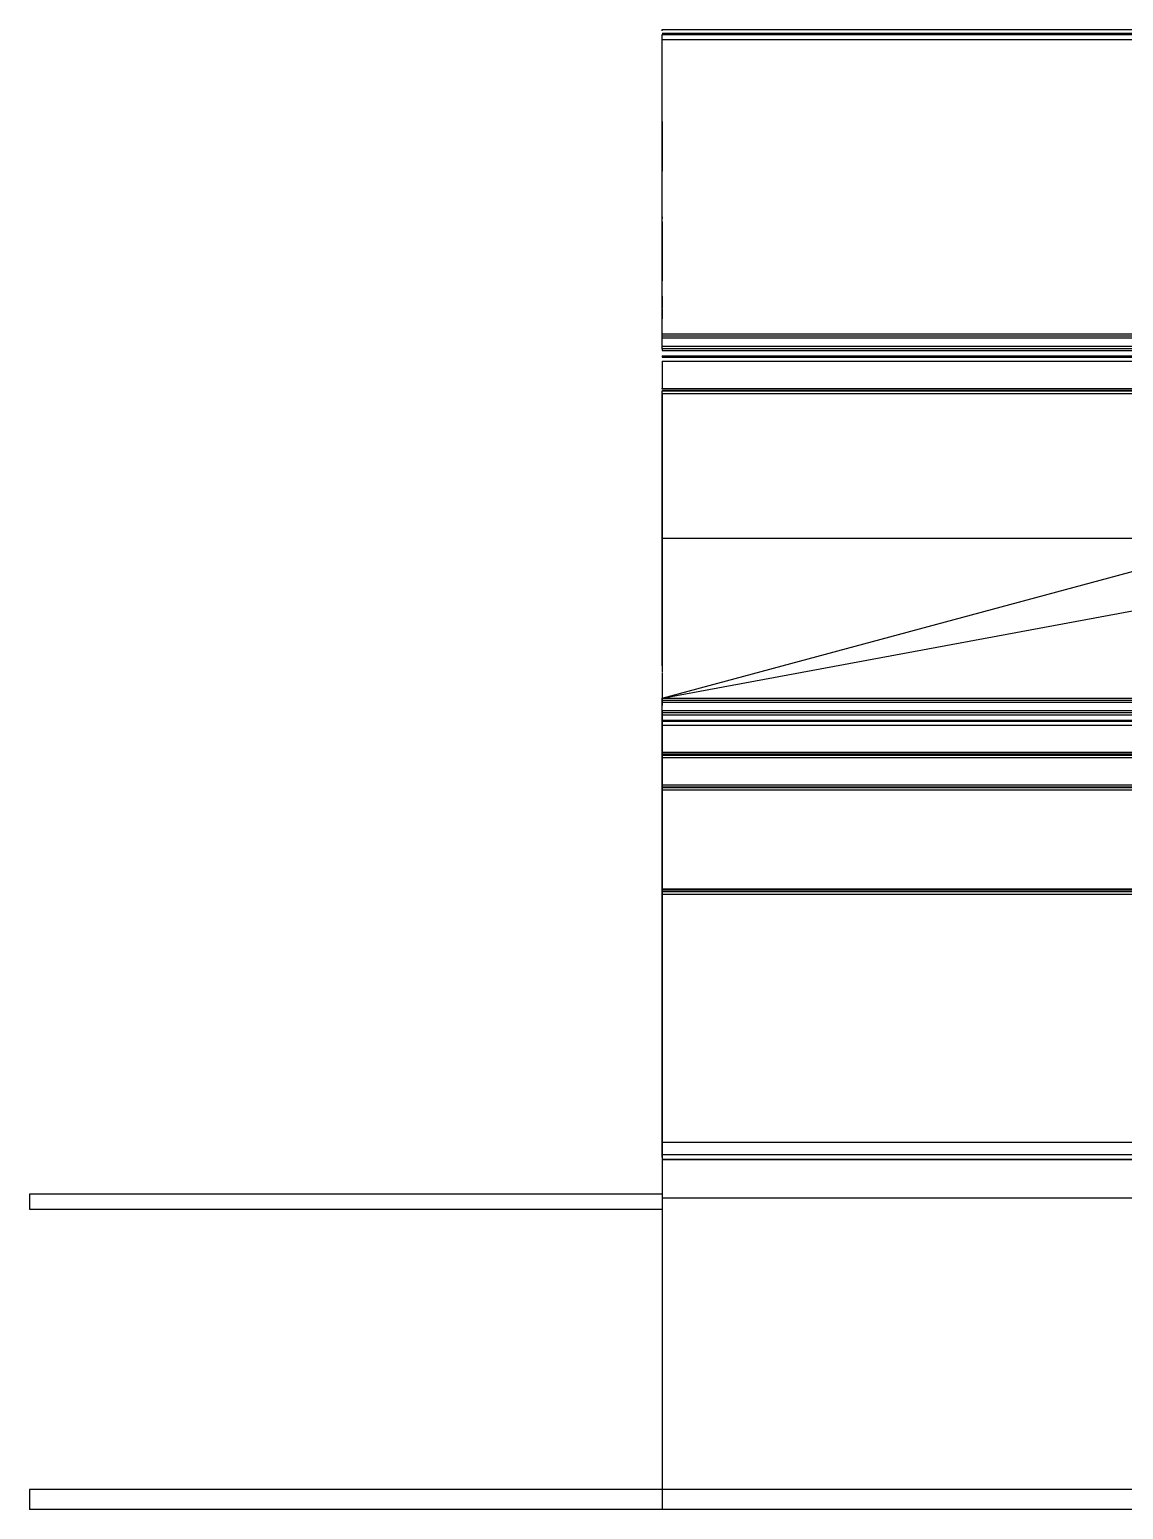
# Model space of a CAD drawing. Header units: metres. Extents: x -127 to 754, y 0 to 641.
# Drawn here: x -127 to 313, y 0 to 596 of the extents above; entities that cross this region are included whole.
import ezdxf

# ---------------------------------------------------------------- set-up
doc = ezdxf.new("R2010")
doc.units = ezdxf.units.M

msp = doc.modelspace()

# ---------------------------------------------------------------- linework, layer by layer
for p, q in [((127.4, 596.38, -88.43), (700.02, 596.38, -181.34)), ((127.4, 595.83, -87.33), (127.4, 596.38, -88.43)), ((127.4, 594.88, -87.55), (700.02, 594.88, -180.44)), ((127.4, 594.38, -88.43), (127.4, 594.38, -88.05)), ((127.4, 592.38, -88.43), (127.4, 594.38, -88.43)), ((127.4, 594.38, -88.43), (700.02, 594.38, -180.14)), ((127.4, 592.38, -88.43), (127.4, 592.38, -89.18)), ((127.4, 592.38, -89.18), (700.02, 592.38, -178.94)), ((127.4, 473.78, -18.02), (127.4, 592.38, -89.18)), ((127.4, 559.38, -62.16), (127.4, 559.38, -50.16)), ((127.4, 559.38, -50.16), (127.4, 539.38, -50.16)), ((127.4, 539.38, -50.16), (127.4, 559.38, -62.16)), ((127.4, 520.91, -22.52), (127.4, 538, -22.52)), ((127.4, 538, -56.55), (127.4, 538, -22.52)), ((127.4, 521.74, -46.79), (127.4, 521.74, -22.52)), ((127.4, 520.91, -22.52), (127.4, 520.91, -22.93)), ((127.4, 520.91, -22.93), (127.4, 520.49, -22.93)), ((127.4, 520.91, -46.29), (127.4, 520.91, -22.93)), ((127.4, 520.49, -22.93), (127.4, 520.29, -23.35)), ((127.4, 519.98, -45.73), (127.4, 519.98, -23.66)), ((127.4, 518.84, -25), (127.4, 518.84, -24.17)), ((127.4, 518.84, -25), (127.4, 517.75, -25)), ((127.4, 518.84, -45.05), (127.4, 518.84, -25)), ((127.4, 517.75, -25.73), (127.4, 517.75, -25)), ((127.4, 517.75, -25.73), (127.4, 495.1, -25.73)), ((127.4, 517.75, -44.4), (127.4, 517.75, -25.73)), ((127.4, 495.1, -25.73), (127.4, 495.1, -24.28)), ((127.4, 495.1, -25.73), (127.4, 495.1, -30.81)), ((127.4, 490.44, -24.28), (127.4, 495.1, -24.28)), ((127.4, 490.44, -24.28), (127.4, 490.44, -28.02)), ((127.4, 490.44, -23.56), (127.4, 490.44, -24.28)), ((127.4, 489.28, -23.52), (127.4, 489.28, -27.32)), ((127.4, 488.97, -24.28), (127.4, 488.97, -27.13)), ((127.4, 488.97, -24.28), (127.4, 484.22, -24.28)), ((127.4, 483.78, -21.62), (127.4, 479.78, -21.62)), ((127.4, 483.78, -21.62), (127.4, 483.78, -24.02)), ((127.4, 327, -75.02), (700.02, 481.15, -167.51)), ((127.4, 472.78, -18.02), (127.4, 473.78, -18.02)), ((127.4, 473.78, -18.02), (700, 473.78, -107.78)), ((700, 472.78, -107.18), (127.4, 472.78, -18.02)), ((127.4, 472.03, -13.51), (127.4, 472.78, -13.51)), ((127.4, 472.78, -13.51), (127.4, 472.78, -18.02)), ((700, 472.03, -106.73), (127.4, 472.03, -14.01)), ((127.4, 469.98, -14.91), (127.4, 472.03, -14.01)), ((127.4, 472.03, -14.01), (127.4, 472.03, -13.51)), ((127.4, 468.64, -15.52), (127.4, 469.98, -14.91)), ((700, 468.64, -104.7), (127.4, 468.64, -18.02)), ((127.4, 467.78, -18.02), (127.4, 468.64, -18.02)), ((127.4, 468.64, -18.02), (127.4, 468.64, -15.52)), ((127.4, 467.81, -37.39), (127.4, 467.06, -37.39)), ((127.4, 467.81, -39.39), (127.4, 467.06, -39.39)), ((127.4, 467.78, -27.27), (127.4, 467.03, -27.27)), ((700, 467.78, -104.18), (127.4, 467.78, -18.02)), ((127.4, 467.06, -37.39), (127.4, 467.06, -37.89)), ((127.4, 467.03, -27.27), (127.4, 467.03, -28.27)), ((127.4, 467.03, -28.27), (700, 467.03, -103.73)), ((127.4, 464.94, -39.39), (127.4, 464.44, -39.39)), ((127.4, 464.94, -41.39), (127.4, 464.44, -41.39)), ((127.4, 464.9, -30.39), (127.4, 464.4, -30.39)), ((127.4, 464.9, -30.39), (700, 464.9, -102.46)), ((127.4, 464.4, -30.39), (700, 464.4, -102.16)), ((127.4, 462.81, -40.77), (127.4, 462.81, -41.27)), ((127.4, 462.81, -41.27), (127.4, 451.81, -41.27)), ((127.4, 462.81, -42.77), (127.4, 462.81, -43.27)), ((127.4, 462.81, -43.27), (127.4, 451.81, -43.27)), ((127.4, 462.78, -32.27), (700, 462.78, -101.18)), ((127.4, 462.78, -33.27), (127.4, 451.78, -33.27)), ((127.4, 451.54, -40.72), (127.4, 451.81, -41.27)), ((127.4, 451.54, -42.72), (127.4, 451.81, -43.27)), ((127.4, 451.5, -32.72), (127.4, 451.78, -33.27)), ((127.4, 451.78, -33.27), (700, 451.78, -110.17)), ((127.4, 451.03, -32.83), (700, 451.03, -111.48)), ((127.4, 450.81, -41.27), (127.4, 450.81, -41.08)), ((127.4, 449.81, -41.27), (127.4, 450.81, -41.27)), ((127.4, 450.81, -43.27), (127.4, 450.81, -43.08)), ((127.4, 449.81, -43.27), (127.4, 450.81, -43.27)), ((127.4, 450.78, -33.27), (127.4, 450.78, -33.08)), ((127.4, 449.78, -33.27), (127.4, 450.78, -33.27)), ((127.4, 450.78, -33.27), (700, 450.78, -111.82)), ((127.4, 449.81, -41.27), (127.4, 449.81, -42.02)), ((127.4, 449.81, -43.27), (127.4, 449.81, -44.02)), ((127.4, 449.78, -33.27), (700, 449.78, -113.31)), ((127.4, 449.78, -34.02), (127.4, 340, -34.02)), ((127.4, 340, -42.02), (127.4, 449.78, -42.02)), ((127.4, 340, -44.02), (127.4, 449.78, -44.02)), ((127.4, 327, -57.02), (700, 433.15, -120.71)), ((127.4, 374.13, -61.52), (127.4, 391.22, -61.52)), ((700, 391.22, -95.55), (127.4, 391.22, -61.52)), ((127.4, 374.96, -85.79), (127.4, 374.96, -61.52)), ((127.4, 374.13, -61.52), (127.4, 374.13, -61.93)), ((127.4, 374.13, -61.93), (127.4, 373.72, -61.93)), ((127.4, 374.13, -85.3), (127.4, 374.13, -61.93)), ((127.4, 373.72, -61.93), (127.4, 373.51, -62.35)), ((127.4, 373.2, -84.74), (127.4, 373.2, -62.66)), ((127.4, 372.06, -64), (127.4, 372.06, -63.18)), ((127.4, 372.06, -64), (127.4, 370.98, -64)), ((127.4, 372.06, -84.05), (127.4, 372.06, -64)), ((127.4, 370.98, -64.73), (127.4, 370.98, -64)), ((127.4, 370.98, -64.73), (127.4, 348.33, -64.73)), ((127.4, 370.98, -83.4), (127.4, 370.98, -64.73)), ((127.4, 348.33, -64.73), (127.4, 348.33, -63.28)), ((127.4, 348.33, -64.73), (127.4, 348.33, -69.81)), ((127.4, 343.67, -63.28), (127.4, 348.33, -63.28)), ((127.4, 343.67, -63.28), (127.4, 343.67, -67.02)), ((127.4, 343.67, -62.56), (127.4, 343.67, -63.28)), ((127.4, 342.5, -62.52), (127.4, 342.5, -66.32)), ((127.4, 342.19, -63.28), (127.4, 342.19, -66.13)), ((127.4, 342.19, -63.28), (127.4, 337.44, -63.28)), ((127.4, 340, -27.27), (127.4, 339.25, -27.27)), ((127.4, 340, -27.27), (127.4, 340, -63.28)), ((127.4, 340, -37.39), (127.4, 339.25, -37.39)), ((127.4, 340, -39.39), (127.4, 339.25, -39.39)), ((127.4, 339.25, -27.27), (127.4, 339.25, -28.27)), ((127.4, 339.25, -28.27), (127.4, 339.25, -63.28)), ((127.4, 339.25, -37.39), (127.4, 339.25, -37.89)), ((127.4, 339.25, -39.39), (127.4, 339.25, -39.89)), ((127.4, 337.13, -30.39), (127.4, 336.63, -30.39)), ((127.4, 337.13, -30.39), (127.4, 337.13, -63.09)), ((127.4, 337.13, -39.39), (127.4, 336.63, -39.39)), ((127.4, 337.13, -41.39), (127.4, 336.63, -41.39)), ((127.4, 337, -60.62), (127.4, 333, -60.62)), ((127.4, 337, -60.62), (127.4, 337, -63.02)), ((127.4, 336.63, -30.39), (127.4, 336.63, -60.62)), ((127.4, 335, -32.27), (127.4, 335, -33.27)), ((127.4, 335, -33.27), (127.4, 324, -33.27)), ((127.4, 335, -33.27), (127.4, 335, -60.62)), ((127.4, 335, -40.77), (127.4, 335, -41.27)), ((127.4, 335, -41.27), (127.4, 324, -41.27)), ((127.4, 335, -42.77), (127.4, 335, -43.27)), ((127.4, 335, -43.27), (127.4, 324, -43.27)), ((127.4, 326, -57.02), (127.4, 327, -57.02)), ((127.4, 327, -57.02), (728.09, 327, -507.52)), ((127.4, 326, -75.02), (127.4, 327, -75.02)), ((728.09, 326, -507.52), (127.4, 326, -57.02)), ((127.4, 325.25, -52.51), (127.4, 326, -52.51)), ((127.4, 326, -52.51), (127.4, 326, -57.02)), ((127.4, 325.25, -70.51), (127.4, 326, -70.51)), ((127.4, 326, -70.51), (127.4, 326, -75.02)), ((728.09, 325.25, -507.52), (127.4, 325.25, -53.01)), ((127.4, 323.2, -53.91), (127.4, 325.25, -53.01)), ((127.4, 325.25, -53.01), (127.4, 325.25, -52.51)), ((127.4, 323.2, -71.91), (127.4, 325.25, -71.01)), ((127.4, 325.25, -71.01), (127.4, 325.25, -70.51)), ((127.4, 323.73, -32.62), (127.4, 324, -33.27)), ((127.4, 324, -33.27), (127.4, 324, -53.21)), ((127.4, 323.73, -40.72), (127.4, 324, -41.27)), ((127.4, 323.73, -42.72), (127.4, 324, -43.27)), ((127.4, 323.25, -32.83), (127.4, 323.25, -53.84)), ((127.4, 321.87, -54.52), (127.4, 323.2, -53.91)), ((127.4, 321.87, -72.52), (127.4, 323.2, -71.91)), ((127.4, 323, -33.27), (127.4, 323, -33.08)), ((127.4, 322, -33.27), (127.4, 323, -33.27)), ((127.4, 323, -33.27), (127.4, 323, -54.09)), ((127.4, 323, -41.27), (127.4, 323, -41.08)), ((127.4, 322, -41.27), (127.4, 323, -41.27)), ((127.4, 322, -43.27), (127.4, 323, -43.27)), ((127.4, 322, -33.27), (127.4, 322, -54.5)), ((127.4, 322, -34.02), (127.4, 142, -34.02)), ((127.4, 322, -41.27), (127.4, 322, -42.02)), ((127.4, 142, -42.02), (127.4, 322, -42.02)), ((127.4, 322, -43.27), (127.4, 322, -44.02)), ((127.4, 142, -44.02), (127.4, 322, -44.02)), ((728.09, 321.87, -507.52), (127.4, 321.87, -57.02)), ((127.4, 321, -57.02), (127.4, 321.87, -57.02)), ((127.4, 321.87, -57.02), (127.4, 321.87, -54.52)), ((127.4, 321, -75.02), (127.4, 321.87, -75.02)), ((127.4, 321.87, -75.02), (127.4, 321.87, -72.52)), ((127.4, 321, -66.27), (127.4, 321, -57.02)), ((127.4, 321, -66.27), (127.4, 320.25, -66.27)), ((127.4, 321, -84.27), (127.4, 321, -75.02)), ((127.4, 321, -76.39), (127.4, 320.25, -76.39)), ((127.4, 321, -78.39), (127.4, 320.25, -78.39)), ((127.4, 321, -84.27), (127.4, 320.25, -84.27)), ((728.09, 321, -507.52), (127.4, 321, -57.02)), ((127.4, 320.25, -66.27), (127.4, 320.25, -67.27)), ((127.4, 320.25, -66.44), (127.4, 320.25, -66.94)), ((127.4, 320.25, -67.27), (728.09, 320.25, -507.52)), ((127.4, 320.25, -76.39), (127.4, 320.25, -76.89)), ((127.4, 320.25, -84.27), (127.4, 320.25, -85.27)), ((127.4, 318.13, -69.39), (127.4, 317.63, -69.39)), ((127.4, 318.13, -69.39), (728.09, 318.13, -507.52)), ((127.4, 318.13, -78.39), (127.4, 317.63, -78.39)), ((127.4, 318.13, -80.39), (127.4, 317.63, -80.39)), ((127.4, 318.13, -87.39), (127.4, 317.63, -87.39)), ((127.4, 317.63, -69.39), (728.09, 317.63, -507.52)), ((127.4, 316, -71.27), (127.4, 316, -72.27)), ((127.4, 316, -72.27), (127.4, 305, -72.27)), ((127.4, 316, -72.27), (728.09, 316, -507.52)), ((127.4, 316, -79.77), (127.4, 316, -80.27)), ((127.4, 316, -79.77), (127.4, 316, -80.27)), ((127.4, 316, -80.27), (127.4, 305, -80.27)), ((127.4, 316, -81.77), (127.4, 316, -82.27)), ((127.4, 316, -82.27), (127.4, 305, -82.27)), ((127.4, 316, -89.27), (127.4, 316, -90.27)), ((127.4, 316, -90.27), (127.4, 305, -90.27)), ((127.4, 304.73, -71.72), (127.4, 305, -72.27)), ((127.4, 305, -72.27), (700.09, 305, -503.89)), ((127.4, 304.73, -79.72), (127.4, 305, -80.27)), ((127.4, 304.73, -81.72), (127.4, 305, -82.27)), ((127.4, 304.73, -89.72), (127.4, 305, -90.27)), ((700, 305, -91.02), (127.4, 305, -90.27)), ((127.4, 304.25, -71.83), (700.09, 304.25, -505.03)), ((700, 304.25, -91.02), (127.4, 304.25, -89.83)), ((127.4, 304, -72.27), (127.4, 304, -72.08)), ((127.4, 303, -72.27), (127.4, 304, -72.27)), ((127.4, 304, -72.27), (700.09, 304, -505.3)), ((127.4, 304, -80.27), (127.4, 304, -80.08)), ((127.4, 303, -80.27), (127.4, 304, -80.27)), ((127.4, 303, -82.27), (127.4, 304, -82.27)), ((127.4, 304, -90.27), (127.4, 304, -90.08)), ((700, 304, -91.02), (127.4, 304, -90.09)), ((127.4, 303, -90.27), (127.4, 304, -90.27)), ((127.4, 303, -72.27), (127.4, 303, -73.02)), ((127.4, 303, -73.02), (127.4, 292, -73.02)), ((127.4, 303, -73.02), (700.09, 303, -506.77)), ((127.4, 303, -80.27), (127.4, 303, -81.02)), ((127.4, 303, -81.02), (127.4, 292, -81.02)), ((127.4, 303, -82.27), (127.4, 303, -83.02)), ((127.4, 303, -83.02), (127.4, 292, -83.02)), ((127.4, 303, -90.27), (700, 303, -91.02)), ((127.4, 291.73, -71.72), (127.4, 292, -72.27)), ((127.4, 292, -72.27), (700.09, 292, -506.77)), ((127.4, 291.73, -79.72), (127.4, 292, -80.27)), ((127.4, 291.73, -81.72), (127.4, 292, -82.27)), ((127.4, 291.73, -89.72), (127.4, 292, -90.27)), ((127.4, 292, -72.27), (127.4, 292, -73.02)), ((127.4, 292, -90.27), (700, 292, -91.02)), ((127.4, 291.25, -71.83), (700.09, 291.25, -506.33)), ((127.4, 291, -72.27), (127.4, 291, -72.08)), ((127.4, 291, -72.08), (700.09, 291, -506.77)), ((127.4, 290, -72.27), (127.4, 291, -72.27)), ((127.4, 291, -80.27), (127.4, 291, -80.08)), ((127.4, 290, -80.27), (127.4, 291, -80.27)), ((127.4, 290, -82.27), (127.4, 291, -82.27)), ((127.4, 291, -90.27), (127.4, 291, -90.08)), ((127.4, 290, -90.27), (127.4, 291, -90.27)), ((127.4, 290, -72.27), (127.4, 290, -73.02)), ((127.4, 290, -73.02), (700.09, 290, -506.77)), ((127.4, 290, -80.27), (127.4, 290, -81.02)), ((127.4, 250, -81.02), (127.4, 290, -81.02)), ((127.4, 290, -82.27), (127.4, 290, -83.02)), ((127.4, 250, -83.02), (127.4, 290, -83.02)), ((127.4, 290, -90.27), (700, 290, -91.02)), ((127.4, 290, -73.02), (127.4, 250, -73.02)), ((127.4, 249.73, -71.72), (127.4, 250, -72.27)), ((127.4, 250, -73.02), (127.4, 250, -72.27)), ((127.4, 250, -73.02), (754, 250, -544.06)), ((127.4, 249.73, -79.72), (127.4, 250, -80.27)), ((127.4, 249.73, -81.72), (127.4, 250, -82.27)), ((127.4, 249.73, -89.72), (127.4, 250, -90.27)), ((700, 250, -91.02), (127.4, 250, -90.27)), ((127.4, 249.25, -71.83), (728.09, 249.25, -516.95)), ((127.4, 249, -72.27), (127.4, 249, -72.08)), ((127.4, 249, -72.08), (700.09, 249, -506.77)), ((127.4, 248, -72.27), (127.4, 249, -72.27)), ((127.4, 249, -80.27), (127.4, 249, -80.08)), ((127.4, 248, -80.27), (127.4, 249, -80.27)), ((127.4, 248, -82.27), (127.4, 249, -82.27)), ((127.4, 249, -90.27), (127.4, 249, -90.08)), ((127.4, 248, -90.27), (127.4, 249, -90.27)), ((127.4, 248, -72.27), (127.4, 248, -73.02)), ((127.4, 248, -73.02), (700.09, 248, -506.77)), ((127.4, 148, -81.02), (127.4, 248, -81.02)), ((127.4, 248, -82.27), (127.4, 248, -83.02)), ((127.4, 148, -83.02), (127.4, 248, -83.02)), ((127.4, 248, -90.27), (700, 248, -91.02)), ((127.4, 248, -73.02), (127.4, 148, -73.02)), ((127.4, 148, -73.02), (700, 148, -109.02)), ((127.4, 143, -71.52), (127.4, 148, -71.52)), ((127.4, 148, -71.52), (127.4, 148, -73.02)), ((127.4, 143, -89.52), (127.4, 148, -89.52)), ((127.4, 148, -89.52), (700, 148, -91.02)), ((127.4, 143, -71.98), (127.4, 141, -71.98)), ((127.4, 143, -71.98), (700, 143, -109.02)), ((127.4, 143, -89.98), (127.4, 141, -89.98)), ((127.4, 143, -71.98), (127.4, 143, -71.52)), ((127.4, 143, -89.98), (127.4, 143, -89.52)), ((127.4, 142, -71.98), (127.4, 142, -22.02)), ((127.4, 142, -22.02), (127.4, 136, -22.02)), ((127.4, 141, -73.02), (127.4, 141, -71.98)), ((127.4, 141, -73.02), (700, 141, -109.02)), ((700, 141, -91.02), (127.4, 141, -89.98)), ((127.4, 141, -73.02), (127.4, 125.5, -73.02)), ((127.4, 136, -24.02), (127.4, 134.5, -24.02)), ((127.4, 136, -22.02), (127.4, 136, -73.02)), ((127.4, 134.5, -73.02), (127.4, 134.5, -24.02)), ((127.4, 134.5, -24.02), (127.4, 134.5, -10.02)), ((127.4, 134.5, -10.02), (127.4, 128.5, -10.02)), ((127.4, 127, -12.02), (-127.4, 127, 1.98)), ((-127.4, 127, 1.98), (-127.4, 121, 1.98)), ((127.4, 128.5, -12.02), (127.4, 127, -12.02)), ((127.4, 128.5, -10.02), (127.4, 128.5, -73.02)), ((127.4, 127, -73.02), (127.4, 127, -12.02)), ((127.4, 125.5, -74.02), (700, 125.5, -109.02)), ((127.4, 125.5, -73.02), (127.4, 125.5, -74.02)), ((127.4, 125.5, -74.02), (127.4, 119.5, -74.02)), ((-127.4, 121, 1.98), (127.4, 121, -74.02)), ((127.4, 121, -0.02), (127.4, 119.5, -0.02)), ((127.4, 119.5, -0.02), (127.4, 8, -0.02)), ((127.4, 119.5, -74.02), (127.4, 8, -74.02)), ((-127.4, 8, 5.98), (-127.4, 0, 5.98)), ((421.5, 8, -1120.82), (-127.4, 8, 5.98)), ((127.4, 8, -68.02), (127.4, 0, -68.02)), ((127.4, 8, -86.02), (127.4, 0, -86.02)), ((421.5, 0, -1120.82), (-127.4, 0, 5.98))]:
    msp.add_line(p, q)

doc.saveas('drawing.dxf')
